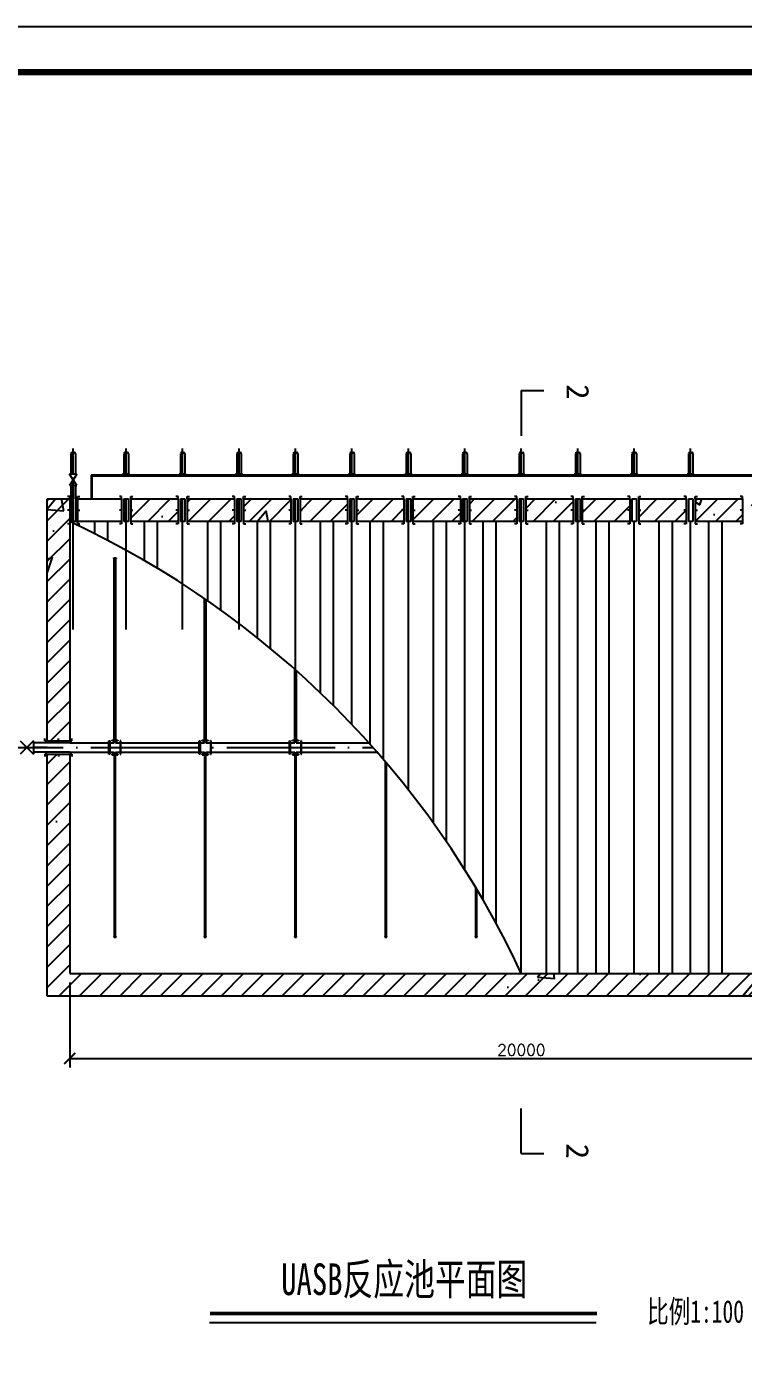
# Model space of a CAD drawing. Header units: millimetres. Extents: x 1414 to 3190, y 159 to 1050.
# Drawn here: x 1569.3 to 1727.9, y 753 to 1050 of the extents above; entities that cross this region are included whole.
import ezdxf

# ---------------------------------------------------------------- set-up
doc = ezdxf.new("R2010")
doc.units = ezdxf.units.MM
doc.linetypes.add('ACAD_ISO04W100', pattern=[30, 24, -3, 0, -3])
for name, color, linetype in [('图层1', 1, 'Continuous'), ('图层3', 3, 'Continuous'), ('图层4', 4, 'Continuous')]:
    doc.layers.add(name, color=color, linetype=linetype)
doc.layers.add('图层2', color=5, linetype='Continuous', lineweight=25)
doc.styles.get("Standard").update_dxf_attribs({"font": 'txt', "bigfont": 'gbcbig.shx'})
doc.dimstyles.new('副本 ISO-25', dxfattribs={"dimtxt": 2.5, "dimasz": 2.5, "dimexe": 2, "dimexo": 2, "dimtad": 1, "dimlfac": 100, "dimtxsty": 'Standard', "dimblk": 'ARCHTICK', "dimcen": 2.5, "dimadec": 0, "dimazin": 0, "dimtfac": 1, "dimtmove": 0, "dimatfit": 3, "dimfxl": 1, "dimarcsym": 0})

# ---------------------------------------------------------------- blocks, each defined once
blk = doc.blocks.new('_ArchTick')
at = {"color": 0, "linetype": 'ByBlock', "const_width": 0.15}
blk.add_lwpolyline([(-0.5, -0.5), (0.5, 0.5)], dxfattribs=at)
blk = doc.blocks.new('*D15')
at = {"layer": '图层4', "color": 0, "lineweight": -2, "transparency": 16777216}
for p, q in [((1578.81, 838.52), (1578.81, 819.72)), ((1778.81, 838.52), (1778.81, 819.72)), ((1578.81, 821.72), (1778.81, 821.72))]:
    blk.add_line(p, q, dxfattribs=at)
at = {"layer": '图层4', "color": 0, "lineweight": -2, "transparency": 16777216, "xscale": 2.5, "yscale": 2.5, "zscale": 2.5, "rotation": 180}
blk.add_blockref('_ArchTick', (1578.81, 821.72), dxfattribs=at)
at = {"layer": '图层4', "color": 0, "lineweight": -2, "transparency": 16777216, "xscale": 2.5, "yscale": 2.5, "zscale": 2.5}
blk.add_blockref('_ArchTick', (1778.81, 821.72), dxfattribs=at)
at = {"layer": '图层4', "color": 0, "lineweight": 25, "transparency": 16777216, "insert": (1678.81, 823.6), "char_height": 2.5, "attachment_point": 5}
blk.add_mtext('20000', dxfattribs=at)

msp = doc.modelspace()

# ---------------------------------------------------------------- hatches: boundary and pattern name
at = {"layer": '图层4'}
h = msp.add_hatch(dxfattribs=at)
h.set_pattern_fill('AR-CONC', color=256, scale=0.25, style=0)
h.paths.add_polyline_path([(1578.80529, 940.5236), (1578.80529, 945.5236), (1573.80529, 945.5236), (1573.80529, 892.0236), (1578.80529, 892.0236)])
h.paths.add_polyline_path([(1578.80529, 889.0236), (1573.80529, 889.0236), (1573.80529, 835.5236), (1578.80529, 835.5236), (1783.80529, 835.5236), (1783.80529, 840.5236), (1783.80529, 889.0236), (1778.80529, 889.0236), (1778.80529, 840.5236), (1578.80529, 840.5236)])
h.paths.add_polyline_path([(1590.30529, 945.5236), (1580.55529, 945.5236), (1580.55529, 940.5236), (1590.30529, 940.5236)])
h.paths.add_polyline_path([(1602.80529, 945.5236), (1592.30529, 945.5236), (1592.30529, 940.5236), (1602.80529, 940.5236)])
h.paths.add_polyline_path([(1615.30529, 945.5236), (1604.80529, 945.5236), (1604.80529, 940.5236), (1615.30529, 940.5236)])
h.paths.add_polyline_path([(1627.80529, 945.5236), (1617.30529, 945.5236), (1617.30529, 940.5236), (1627.80529, 940.5236)])
h.paths.add_polyline_path([(1640.30529, 945.5236), (1629.80529, 945.5236), (1629.80529, 940.5236), (1640.30529, 940.5236)])
h.paths.add_polyline_path([(1652.80529, 945.5236), (1642.30529, 945.5236), (1642.30529, 940.5236), (1652.80529, 940.5236)])
h.paths.add_polyline_path([(1665.30529, 945.5236), (1654.80529, 945.5236), (1654.80529, 940.5236), (1665.30529, 940.5236)])
h.paths.add_polyline_path([(1677.80529, 945.5236), (1667.30529, 945.5236), (1667.30529, 940.5236), (1677.80529, 940.5236)])
h.paths.add_polyline_path([(1690.30529, 945.5236), (1679.80529, 945.5236), (1679.80529, 940.5236), (1690.30529, 940.5236)])
h.paths.add_polyline_path([(1702.80529, 945.5236), (1692.30529, 945.5236), (1692.30529, 940.5236), (1702.80529, 940.5236)])
h.paths.add_polyline_path([(1715.30529, 945.5236), (1704.80529, 945.5236), (1704.80529, 940.5236), (1715.30529, 940.5236)])
h.paths.add_polyline_path([(1727.80529, 945.5236), (1717.30529, 945.5236), (1717.30529, 940.5236), (1727.80529, 940.5236)])
h.paths.add_polyline_path([(1740.30529, 945.5236), (1729.80529, 945.5236), (1729.80529, 940.5236), (1740.30529, 940.5236)])
h.paths.add_polyline_path([(1752.80529, 945.5236), (1742.30529, 945.5236), (1742.30529, 940.5236), (1752.80529, 940.5236)])
h.paths.add_polyline_path([(1765.30529, 945.5236), (1754.80529, 945.5236), (1754.80529, 940.5236), (1765.30529, 940.5236)])
h.paths.add_polyline_path([(1777.05529, 945.5236), (1767.30529, 945.5236), (1767.30529, 940.5236), (1777.05529, 940.5236)])
h.paths.add_polyline_path([(1783.80529, 945.5236), (1778.80529, 945.5236), (1778.80529, 940.5236), (1778.80529, 940.0236), (1778.80529, 892.0236), (1783.80529, 892.0236)])
h.paths.add_polyline_path([(1578.80529, 699.71833), (1573.80529, 699.71833), (1573.80529, 652.81833), (1573.80529, 649.81833), (1573.80529, 621.21833), (1578.80529, 621.21833), (1578.80529, 649.81833), (1578.80529, 652.81833), (1578.80529, 661.31833)])
h.paths.add_polyline_path([(1783.80529, 604.71833), (1778.80529, 604.71833), (1578.80529, 604.71833), (1578.80529, 618.21833), (1573.80529, 618.21833), (1573.80529, 599.71833), (1578.80529, 599.71833), (1778.80529, 599.71833), (1783.80529, 599.71833)])
h.paths.add_polyline_path([(1783.80529, 649.81833), (1778.80529, 649.81833), (1778.80529, 619.71833), (1783.80529, 619.71833)])
h.paths.add_polyline_path([(1783.80529, 661.31833), (1778.80529, 661.31833), (1778.80529, 652.81833), (1783.80529, 652.81833)])
h.paths.add_polyline_path([(1783.80529, 669.71833), (1778.80529, 669.71833), (1778.80529, 661.31833), (1783.80529, 661.31833)])
h.paths.add_polyline_path([(1783.80529, 673.31833), (1778.80529, 673.31833), (1778.80529, 669.71833), (1783.80529, 669.71833)])
h.paths.add_polyline_path([(1783.80529, 679.71833), (1778.80529, 679.71833), (1778.80529, 673.31833), (1783.80529, 673.31833)])
h.paths.add_polyline_path([(1783.80529, 690.46833), (1778.80529, 690.46833), (1778.80529, 679.71833), (1783.80529, 679.71833)])
h.paths.add_polyline_path([(1783.80529, 699.71833), (1778.80529, 699.71833), (1778.80529, 694.71833), (1783.80529, 694.71833)])
h.paths.add_polyline_path([(1783.80529, 694.71833), (1778.80529, 694.71833), (1778.80529, 693.46833), (1783.80529, 693.46833)])
h.paths.add_polyline_path([(2045.90511, 931.45583), (2040.90511, 931.45583), (2040.90511, 843.20583), (1940.90511, 843.20583), (1940.90511, 908.30583), (1935.90511, 908.30583), (1935.90511, 838.20583), (2045.90511, 838.20583)])
h.paths.add_polyline_path([(1940.90511, 938.20583), (1935.90511, 938.20583), (1935.90511, 916.70583), (1940.90511, 916.70583)])
h.paths.add_polyline_path([(1940.90511, 914.70583), (1935.90511, 914.70583), (1935.90511, 910.30583), (1940.90511, 910.30583)])
h.paths.add_polyline_path([(1938.40511, 927.21239), (1945.48845, 927.21239), (1945.48845, 923.46239), (1938.40511, 923.46239)], flags=24)
h = msp.add_hatch(dxfattribs=at)
h.set_pattern_fill('ANSI31', color=256, style=0)
h.paths.add_polyline_path([(1578.80529, 940.5236), (1578.80529, 945.5236), (1573.80529, 945.5236), (1573.80529, 892.0236), (1578.80529, 892.0236)])
h.paths.add_polyline_path([(1578.80529, 889.0236), (1573.80529, 889.0236), (1573.80529, 835.5236), (1578.80529, 835.5236), (1783.80529, 835.5236), (1783.80529, 840.5236), (1783.80529, 889.0236), (1778.80529, 889.0236), (1778.80529, 840.5236), (1578.80529, 840.5236)])
h.paths.add_polyline_path([(1783.80529, 945.5236), (1778.80529, 945.5236), (1778.80529, 940.5236), (1778.80529, 940.0236), (1778.80529, 892.0236), (1783.80529, 892.0236)])
h.paths.add_polyline_path([(1777.05529, 945.5236), (1767.30529, 945.5236), (1767.30529, 940.5236), (1777.05529, 940.5236)])
h.paths.add_polyline_path([(1765.30529, 945.5236), (1754.80529, 945.5236), (1754.80529, 940.5236), (1765.30529, 940.5236)])
h.paths.add_polyline_path([(1752.80529, 945.5236), (1742.30529, 945.5236), (1742.30529, 940.5236), (1752.80529, 940.5236)])
h.paths.add_polyline_path([(1740.30529, 945.5236), (1729.80529, 945.5236), (1729.80529, 940.5236), (1740.30529, 940.5236)])
h.paths.add_polyline_path([(1727.80529, 945.5236), (1717.30529, 945.5236), (1717.30529, 940.5236), (1727.80529, 940.5236)])
h.paths.add_polyline_path([(1715.30529, 945.5236), (1704.80529, 945.5236), (1704.80529, 940.5236), (1715.30529, 940.5236)])
h.paths.add_polyline_path([(1702.80529, 945.5236), (1692.30529, 945.5236), (1692.30529, 940.5236), (1702.80529, 940.5236)])
h.paths.add_polyline_path([(1690.30529, 945.5236), (1679.80529, 945.5236), (1679.80529, 940.5236), (1690.30529, 940.5236)])
h.paths.add_polyline_path([(1677.80529, 945.5236), (1667.30529, 945.5236), (1667.30529, 940.5236), (1677.80529, 940.5236)])
h.paths.add_polyline_path([(1665.30529, 945.5236), (1654.80529, 945.5236), (1654.80529, 940.5236), (1665.30529, 940.5236)])
h.paths.add_polyline_path([(1652.80529, 945.5236), (1642.30529, 945.5236), (1642.30529, 940.5236), (1652.80529, 940.5236)])
h.paths.add_polyline_path([(1640.30529, 945.5236), (1629.80529, 945.5236), (1629.80529, 940.5236), (1640.30529, 940.5236)])
h.paths.add_polyline_path([(1627.80529, 945.5236), (1617.30529, 945.5236), (1617.30529, 940.5236), (1627.80529, 940.5236)])
h.paths.add_polyline_path([(1615.30529, 945.5236), (1604.80529, 945.5236), (1604.80529, 940.5236), (1615.30529, 940.5236)])
h.paths.add_polyline_path([(1602.80529, 945.5236), (1592.30529, 945.5236), (1592.30529, 940.5236), (1602.80529, 940.5236)])
h.paths.add_polyline_path([(1578.80529, 649.81833), (1578.80529, 652.81833), (1578.80529, 661.31833), (1578.80529, 699.71833), (1573.80529, 699.71833), (1573.80529, 652.81833), (1573.80529, 649.81833), (1573.80529, 621.21833), (1578.80529, 621.21833)])
h.paths.add_polyline_path([(1783.80529, 604.71833), (1778.80529, 604.71833), (1578.80529, 604.71833), (1578.80529, 618.21833), (1573.80529, 618.21833), (1573.80529, 599.71833), (1578.80529, 599.71833), (1778.80529, 599.71833), (1783.80529, 599.71833)])
h.paths.add_polyline_path([(1783.80529, 690.46833), (1778.80529, 690.46833), (1778.80529, 679.71833), (1783.80529, 679.71833)])
h.paths.add_polyline_path([(1783.80529, 699.71833), (1778.80529, 699.71833), (1778.80529, 694.71833), (1783.80529, 694.71833)])
h.paths.add_polyline_path([(1783.80529, 679.71833), (1778.80529, 679.71833), (1778.80529, 673.31833), (1783.80529, 673.31833)])
h.paths.add_polyline_path([(1783.80529, 673.31833), (1778.80529, 673.31833), (1778.80529, 669.71833), (1783.80529, 669.71833)])
h.paths.add_polyline_path([(1783.80529, 669.71833), (1778.80529, 669.71833), (1778.80529, 661.31833), (1783.80529, 661.31833)])
h.paths.add_polyline_path([(1783.80529, 661.31833), (1778.80529, 661.31833), (1778.80529, 652.81833), (1783.80529, 652.81833)])
h.paths.add_polyline_path([(1783.80529, 649.81833), (1778.80529, 649.81833), (1778.80529, 619.71833), (1783.80529, 619.71833)])
h.paths.add_polyline_path([(1783.80529, 619.71833), (1778.80529, 619.71833), (1778.80529, 616.21833), (1783.80529, 616.21833)])
h.paths.add_polyline_path([(2045.90511, 931.45583), (2040.90511, 931.45583), (2040.90511, 843.20583), (1940.90511, 843.20583), (1940.90511, 908.30583), (1935.90511, 908.30583), (1935.90511, 838.20583), (2045.90511, 838.20583)])
h.paths.add_polyline_path([(2045.90511, 938.20583), (2040.90511, 938.20583), (2040.90511, 931.45583), (2045.90511, 931.45583)])
h.paths.add_polyline_path([(1940.90511, 938.20583), (1935.90511, 938.20583), (1935.90511, 916.70583), (1940.90511, 916.70583)])
h.paths.add_polyline_path([(1940.90511, 914.70583), (1935.90511, 914.70583), (1935.90511, 910.30583), (1940.90511, 910.30583)])
h.paths.add_polyline_path([(1938.40511, 927.21239), (1945.48845, 927.21239), (1945.48845, 923.46239), (1938.40511, 923.46239)], flags=24)

# ---------------------------------------------------------------- linework, layer by layer
at = {"lineweight": 25}
for p, q in [((2255.10282, 1049.9729), (1414.10282, 1049.9729)), ((1678.80529, 969.47975), (1683.80529, 969.47975)), ((1678.80529, 969.47975), (1678.80529, 959.47975)), ((1583.80529, 950.7736), (1583.55529, 950.7736)), ((1583.55529, 950.7736), (1583.55529, 945.5236)), ((1774.55529, 950.7736), (1583.80529, 950.7736)), ((1774.80529, 950.5236), (1583.80529, 950.5236)), ((1583.80529, 945.5236), (1583.80529, 950.5236)), ((1573.80529, 892.0236), (1573.80529, 945.5236)), ((1573.80529, 945.5236), (1578.80529, 945.5236)), ((1578.80529, 945.5236), (1579.05529, 945.5236)), ((1580.05529, 945.5236), (1590.30529, 945.5236)), ((1590.80529, 945.5236), (1591.80529, 945.5236)), ((1592.30529, 945.5236), (1602.80529, 945.5236)), ((1603.30529, 945.5236), (1604.30529, 945.5236)), ((1604.80529, 945.5236), (1615.30529, 945.5236)), ((1615.80529, 945.5236), (1616.80529, 945.5236)), ((1617.30529, 945.5236), (1627.80529, 945.5236)), ((1628.30529, 945.5236), (1629.30529, 945.5236)), ((1629.80529, 945.5236), (1640.30529, 945.5236)), ((1640.80529, 945.5236), (1641.80529, 945.5236)), ((1642.30529, 945.5236), (1652.80529, 945.5236)), ((1653.30529, 945.5236), (1654.30529, 945.5236)), ((1654.80529, 945.5236), (1665.30529, 945.5236)), ((1665.80529, 945.5236), (1666.80529, 945.5236)), ((1667.30529, 945.5236), (1677.80529, 945.5236)), ((1678.30529, 945.5236), (1679.30529, 945.5236)), ((1679.80529, 945.5236), (1690.30529, 945.5236)), ((1690.80529, 945.5236), (1691.80529, 945.5236)), ((1692.30529, 945.5236), (1702.80529, 945.5236)), ((1703.30529, 945.5236), (1704.30529, 945.5236)), ((1704.80529, 945.5236), (1715.30529, 945.5236)), ((1715.80529, 945.5236), (1716.80529, 945.5236)), ((1717.30529, 945.5236), (1727.80529, 945.5236)), ((1578.80529, 940.5236), (1578.80529, 892.0236)), ((1590.30529, 940.5236), (1578.80529, 940.5236)), ((1584.35308, 937.83999), (1584.35308, 940.5236)), ((1591.80529, 940.5236), (1590.80529, 940.5236)), ((1591.30529, 934.18057), (1591.30529, 940.5236)), ((1602.80529, 940.5236), (1592.30529, 940.5236)), ((1598.2575, 930.1722), (1598.2575, 940.5236)), ((1604.30529, 940.5236), (1603.30529, 940.5236)), ((1615.30529, 940.5236), (1604.80529, 940.5236)), ((1609.35308, 922.98983), (1609.35308, 940.5236)), ((1616.80529, 940.5236), (1615.80529, 940.5236)), ((1616.30529, 917.94922), (1616.30529, 940.5236)), ((1627.80529, 940.5236), (1617.30529, 940.5236)), ((1623.2575, 912.44547), (1623.2575, 940.5236)), ((1629.30529, 940.5236), (1628.30529, 940.5236)), ((1640.30529, 940.5236), (1629.80529, 940.5236)), ((1634.35308, 902.57329), (1634.35308, 940.5236)), ((1641.80529, 940.5236), (1640.80529, 940.5236)), ((1641.30529, 895.59906), (1641.30529, 940.5236)), ((1652.80529, 940.5236), (1642.30529, 940.5236)), ((1648.2575, 887.90547), (1648.2575, 940.5236)), ((1654.30529, 940.5236), (1653.30529, 940.5236)), ((1665.30529, 940.5236), (1654.80529, 940.5236)), ((1659.35308, 873.78964), (1659.35308, 940.5236)), ((1666.80529, 940.5236), (1665.80529, 940.5236)), ((1666.30529, 863.46165), (1666.30529, 940.5236)), ((1677.80529, 940.5236), (1667.30529, 940.5236)), ((1673.2575, 851.5663), (1673.2575, 940.5236)), ((1679.30529, 940.5236), (1678.30529, 940.5236)), ((1690.30529, 940.5236), (1679.80529, 940.5236)), ((1684.35308, 840.5236), (1684.35308, 940.5236)), ((1691.80529, 940.5236), (1690.80529, 940.5236)), ((1691.30529, 840.5236), (1691.30529, 940.5236)), ((1702.80529, 940.5236), (1692.30529, 940.5236)), ((1698.2575, 840.5236), (1698.2575, 940.5236)), ((1704.30529, 940.5236), (1703.30529, 940.5236)), ((1715.30529, 940.5236), (1704.80529, 940.5236)), ((1709.35308, 840.5236), (1709.35308, 940.5236)), ((1716.80529, 940.5236), (1715.80529, 940.5236)), ((1716.30529, 840.5236), (1716.30529, 940.5236)), ((1727.80529, 940.5236), (1717.30529, 940.5236)), ((1723.2575, 840.5236), (1723.2575, 940.5236)), ((1576.30529, 892.0236), (1576.30529, 892.5236)), ((1573.80529, 835.5236), (1573.80529, 889.0236)), ((1576.30529, 889.0236), (1576.30529, 888.5236)), ((1578.80529, 889.0236), (1578.80529, 840.5236)), ((1578.80529, 840.5236), (1778.80529, 840.5236)), ((1578.80529, 835.5236), (1573.80529, 835.5236)), ((1783.80529, 835.5236), (1578.80529, 835.5236)), ((1678.80529, 800.66102), (1678.80529, 810.66102)), ((1678.80529, 800.66102), (1678.80529, 810.66102)), ((1678.80529, 800.66102), (1683.80529, 800.66102)), ((1678.80529, 800.66102), (1683.80529, 800.66102)), ((1609.77964, 763.26671), (1695.39497, 763.26671))]:
    msp.add_line(p, q, dxfattribs=at)
at = {"lineweight": 100}
msp.add_line((1439.10282, 1039.9729), (2245.10282, 1039.9729), dxfattribs=at)
at = {"color": 1, "lineweight": 25}
for p, q in [((1570.80529, 892.0236), (1567.80529, 889.0236)), ((1567.80529, 892.0236), (1570.80529, 889.0236)), ((1570.80529, 891.5236), (1570.80529, 892.0236)), ((1570.80529, 891.5236), (1570.80529, 889.0236))]:
    msp.add_line(p, q, dxfattribs=at)
at = {"linetype": 'ACAD_ISO04W100', "lineweight": 25}
msp.add_line((1553.36452, 890.5236), (1645.96994, 890.5236), dxfattribs=at)
at = {"lineweight": 50}
msp.add_line((1609.88658, 765.26671), (1695.50287, 765.26671), dxfattribs=at)
at = {"color": 3, "lineweight": 25}
for centre, radius, start, end in [((1579.35649, 955.35286), 0.41087, 47.6134, 137.1446295), ((1579.3379, 955.6961), 0.28972, 192.7190179, 339.4858199), ((1579.82982, 955.54369), 0.22636, 354.9089109, 167.009705), ((1591.10649, 955.35286), 0.41087, 47.6134, 137.1446295), ((1591.0879, 955.6961), 0.28972, 192.7190179, 339.4858199), ((1591.57982, 955.54369), 0.22636, 354.9089109, 167.009705), ((1603.60649, 955.35286), 0.41087, 47.6134, 137.1446295), ((1603.5879, 955.6961), 0.28972, 192.7190179, 339.4858199), ((1604.07982, 955.54369), 0.22636, 354.9089109, 167.009705), ((1616.10649, 955.35286), 0.41087, 47.6134, 137.1446295), ((1616.0879, 955.6961), 0.28972, 192.7190179, 339.4858199), ((1616.57982, 955.54369), 0.22636, 354.9089109, 167.009705), ((1628.60649, 955.35286), 0.41087, 47.6134, 137.1446295), ((1628.5879, 955.6961), 0.28972, 192.7190179, 339.4858199), ((1629.07982, 955.54369), 0.22636, 354.9089109, 167.009705), ((1641.10649, 955.35286), 0.41087, 47.6134, 137.1446295), ((1641.0879, 955.6961), 0.28972, 192.7190179, 339.4858199), ((1641.57982, 955.54369), 0.22636, 354.9089109, 167.009705), ((1653.60649, 955.35286), 0.41087, 47.6134, 137.1446295), ((1653.5879, 955.6961), 0.28972, 192.7190179, 339.4858199), ((1654.07982, 955.54369), 0.22636, 354.9089109, 167.009705), ((1666.10649, 955.35286), 0.41087, 47.6134, 137.1446295), ((1666.0879, 955.6961), 0.28972, 192.7190179, 339.4858199), ((1666.57982, 955.54369), 0.22636, 354.9089109, 167.009705), ((1678.60649, 955.35286), 0.41087, 47.6134, 137.1446295), ((1678.5879, 955.6961), 0.28972, 192.7190179, 339.4858199), ((1679.07982, 955.54369), 0.22636, 354.9089109, 167.009705), ((1691.10649, 955.35286), 0.41087, 47.6134, 137.1446295), ((1691.0879, 955.6961), 0.28972, 192.7190179, 339.4858199), ((1691.57982, 955.54369), 0.22636, 354.9089109, 167.009705), ((1703.60649, 955.35286), 0.41087, 47.6134, 137.1446295), ((1703.5879, 955.6961), 0.28972, 192.7190179, 339.4858199), ((1704.07982, 955.54369), 0.22636, 354.9089109, 167.009705), ((1716.10649, 955.35286), 0.41087, 47.6134, 137.1446295), ((1716.0879, 955.6961), 0.28972, 192.7190179, 339.4858199), ((1716.57982, 955.54369), 0.22636, 354.9089109, 167.009705)]:
    msp.add_arc(centre, radius, start, end, dxfattribs=at)
at = {"lineweight": 25}
msp.add_arc((1491.73943, 753.45774), 206.33493, 24.9586306, 65.0413694, dxfattribs=at)
at = {"layer": '图层1', "lineweight": 25}
for p, q in [((1588.55529, 932.3736), (1588.55529, 932.4736)), ((1588.55529, 932.4736), (1588.95529, 932.4736)), ((1588.65529, 932.3736), (1588.55529, 932.3736)), ((1588.65529, 932.3736), (1588.95529, 932.3736)), ((1588.65529, 892.1236), (1588.65529, 932.3736)), ((1588.95529, 932.4736), (1589.05529, 932.4736)), ((1588.95529, 932.3736), (1588.95529, 892.1236)), ((1589.05529, 932.3736), (1588.95529, 932.3736)), ((1589.05529, 932.4736), (1589.05529, 932.3736)), ((1608.65529, 892.1236), (1608.65529, 923.4718)), ((1608.95529, 923.26511), (1608.95529, 892.1236)), ((1628.65529, 892.1236), (1628.65529, 907.82143)), ((1628.95529, 907.55481), (1628.95529, 892.1236)), ((1578.80529, 891.5236), (1570.80529, 891.5236)), ((1578.80529, 891.5236), (1587.45529, 891.5236)), ((1587.65529, 891.5236), (1588.65529, 891.5236)), ((1588.65529, 891.5236), (1588.65529, 892.0236)), ((1588.95529, 892.0236), (1588.95529, 891.5236)), ((1588.95529, 891.5236), (1589.95529, 891.5236)), ((1590.15529, 891.5236), (1607.45529, 891.5236)), ((1607.65529, 891.5236), (1608.65529, 891.5236)), ((1608.65529, 891.5236), (1608.65529, 892.0236)), ((1608.95529, 892.0236), (1608.95529, 891.5236)), ((1608.95529, 892.0236), (1608.95529, 891.5236)), ((1608.95529, 891.5236), (1609.95529, 891.5236)), ((1610.15529, 891.5236), (1627.45529, 891.5236)), ((1627.65529, 891.5236), (1628.65529, 891.5236)), ((1628.65529, 891.5236), (1628.65529, 892.0236)), ((1628.95529, 892.0236), (1628.95529, 891.5236)), ((1628.95529, 892.0236), (1628.95529, 891.5236)), ((1628.95529, 891.5236), (1629.95529, 891.5236)), ((1630.15529, 891.5236), (1645.07539, 891.5236)), ((1573.80529, 890.5236), (1570.80529, 890.5236)), ((1578.80529, 889.5236), (1570.80529, 889.5236)), ((1578.80529, 889.5236), (1587.45529, 889.5236)), ((1587.65529, 889.5236), (1588.65529, 889.5236)), ((1588.65529, 889.5236), (1588.65529, 889.0236)), ((1588.65529, 888.9236), (1588.65529, 848.6736)), ((1588.95529, 889.5236), (1589.95529, 889.5236)), ((1588.95529, 889.0236), (1588.95529, 889.5236)), ((1588.95529, 848.6736), (1588.95529, 888.9236)), ((1590.15529, 889.5236), (1607.45529, 889.5236)), ((1607.65529, 889.5236), (1608.65529, 889.5236)), ((1608.65529, 889.5236), (1608.65529, 889.0236)), ((1608.65529, 888.9236), (1608.65529, 848.6736)), ((1608.95529, 889.0236), (1608.95529, 889.5236)), ((1608.95529, 889.5236), (1609.95529, 889.5236)), ((1608.95529, 848.6736), (1608.95529, 888.9236)), ((1610.15529, 889.5236), (1627.45529, 889.5236)), ((1627.65529, 889.5236), (1628.65529, 889.5236)), ((1628.65529, 889.5236), (1628.65529, 889.0236)), ((1628.65529, 888.9236), (1628.65529, 848.6736)), ((1628.95529, 889.5236), (1629.95529, 889.5236)), ((1628.95529, 889.0236), (1628.95529, 889.5236)), ((1628.95529, 848.6736), (1628.95529, 888.9236)), ((1630.15529, 889.5236), (1646.85288, 889.5236)), ((1648.65529, 887.441), (1648.65529, 848.6736)), ((1648.95529, 848.6736), (1648.95529, 887.08885)), ((1668.65529, 859.64097), (1668.65529, 848.6736)), ((1668.95529, 848.6736), (1668.95529, 859.13952)), ((1588.65529, 848.6736), (1588.55529, 848.6736)), ((1588.55529, 848.6736), (1588.55529, 848.5736)), ((1588.55529, 848.5736), (1588.95529, 848.5736)), ((1588.65529, 848.6736), (1588.95529, 848.6736)), ((1589.05529, 848.6736), (1588.95529, 848.6736)), ((1588.95529, 848.5736), (1589.05529, 848.5736)), ((1589.05529, 848.5736), (1589.05529, 848.6736)), ((1608.65529, 848.6736), (1608.55529, 848.6736)), ((1608.55529, 848.6736), (1608.55529, 848.5736)), ((1608.55529, 848.5736), (1608.95529, 848.5736)), ((1608.65529, 848.6736), (1608.95529, 848.6736)), ((1609.05529, 848.6736), (1608.95529, 848.6736)), ((1608.95529, 848.5736), (1609.05529, 848.5736)), ((1609.05529, 848.5736), (1609.05529, 848.6736)), ((1628.65529, 848.6736), (1628.55529, 848.6736)), ((1628.55529, 848.6736), (1628.55529, 848.5736)), ((1628.55529, 848.5736), (1628.95529, 848.5736)), ((1628.65529, 848.6736), (1628.95529, 848.6736)), ((1629.05529, 848.6736), (1628.95529, 848.6736)), ((1628.95529, 848.5736), (1629.05529, 848.5736)), ((1629.05529, 848.5736), (1629.05529, 848.6736)), ((1648.65529, 848.6736), (1648.55529, 848.6736)), ((1648.55529, 848.6736), (1648.55529, 848.5736)), ((1648.55529, 848.5736), (1648.95529, 848.5736)), ((1648.65529, 848.6736), (1648.95529, 848.6736)), ((1649.05529, 848.6736), (1648.95529, 848.6736)), ((1648.95529, 848.5736), (1649.05529, 848.5736)), ((1649.05529, 848.5736), (1649.05529, 848.6736)), ((1668.65529, 848.6736), (1668.55529, 848.6736)), ((1668.55529, 848.6736), (1668.55529, 848.5736)), ((1668.55529, 848.5736), (1668.95529, 848.5736)), ((1668.65529, 848.6736), (1668.95529, 848.6736)), ((1669.05529, 848.6736), (1668.95529, 848.6736)), ((1668.95529, 848.5736), (1669.05529, 848.5736)), ((1669.05529, 848.5736), (1669.05529, 848.6736))]:
    msp.add_line(p, q, dxfattribs=at)
at = {"layer": '图层2', "lineweight": 25}
for p, q in [((1691.30529, 950.7736), (1691.30529, 955.56921)), ((1703.80529, 950.7736), (1703.80529, 953.22705)), ((1716.30529, 950.7736), (1716.30529, 951.23389)), ((1579.55529, 916.6236), (1579.55529, 950.22272)), ((1578.80529, 946.0236), (1578.30529, 946.0236)), ((1578.80529, 945.5236), (1578.80529, 946.0236)), ((1578.80529, 945.5236), (1578.80529, 940.5236)), ((1580.55529, 945.5236), (1580.55529, 946.0236)), ((1580.55529, 946.0236), (1581.05529, 946.0236)), ((1580.55529, 945.5236), (1580.55529, 940.5236)), ((1590.30529, 946.0236), (1589.80529, 946.0236)), ((1590.30529, 945.5236), (1590.30529, 946.0236)), ((1590.30529, 945.5236), (1590.30529, 940.5236)), ((1591.30529, 923.0236), (1591.30529, 945.5236)), ((1591.30529, 916.6236), (1591.30529, 945.5236)), ((1592.30529, 945.5236), (1592.30529, 946.0236)), ((1592.30529, 946.0236), (1592.80529, 946.0236)), ((1592.30529, 945.5236), (1592.30529, 940.5236)), ((1602.80529, 946.0236), (1602.30529, 946.0236)), ((1602.80529, 945.5236), (1602.80529, 946.0236)), ((1602.80529, 945.5236), (1602.80529, 940.5236)), ((1603.80529, 916.6236), (1603.80529, 945.5236)), ((1603.80529, 916.6236), (1603.80529, 945.5236)), ((1604.80529, 945.5236), (1604.80529, 946.0236)), ((1604.80529, 946.0236), (1605.30529, 946.0236)), ((1604.80529, 945.5236), (1604.80529, 940.5236)), ((1615.30529, 946.0236), (1614.80529, 946.0236)), ((1615.30529, 945.5236), (1615.30529, 946.0236)), ((1615.30529, 945.5236), (1615.30529, 940.5236)), ((1616.30529, 916.6236), (1616.30529, 945.5236)), ((1617.30529, 945.5236), (1617.30529, 946.0236)), ((1617.30529, 946.0236), (1617.80529, 946.0236)), ((1617.30529, 945.5236), (1617.30529, 940.5236)), ((1627.80529, 946.0236), (1627.30529, 946.0236)), ((1627.80529, 945.5236), (1627.80529, 946.0236)), ((1627.80529, 945.5236), (1627.80529, 940.5236)), ((1628.80529, 916.6236), (1628.80529, 945.5236)), ((1628.80529, 916.6236), (1628.80529, 945.5236)), ((1629.80529, 945.5236), (1629.80529, 946.0236)), ((1629.80529, 946.0236), (1630.30529, 946.0236)), ((1629.80529, 945.5236), (1629.80529, 940.5236)), ((1640.30529, 946.0236), (1639.80529, 946.0236)), ((1640.30529, 945.5236), (1640.30529, 946.0236)), ((1640.30529, 945.5236), (1640.30529, 940.5236)), ((1641.30529, 923.0236), (1641.30529, 945.5236)), ((1641.30529, 916.6236), (1641.30529, 945.5236)), ((1642.30529, 945.5236), (1642.30529, 946.0236)), ((1642.30529, 946.0236), (1642.80529, 946.0236)), ((1642.30529, 945.5236), (1642.30529, 940.5236)), ((1652.80529, 946.0236), (1652.30529, 946.0236)), ((1652.80529, 945.5236), (1652.80529, 946.0236)), ((1652.80529, 945.5236), (1652.80529, 940.5236)), ((1653.80529, 916.6236), (1653.80529, 945.5236)), ((1653.80529, 916.6236), (1653.80529, 945.5236)), ((1654.80529, 945.5236), (1654.80529, 946.0236)), ((1654.80529, 946.0236), (1655.30529, 946.0236)), ((1654.80529, 945.5236), (1654.80529, 940.5236)), ((1665.30529, 946.0236), (1664.80529, 946.0236)), ((1665.30529, 945.5236), (1665.30529, 946.0236)), ((1665.30529, 945.5236), (1665.30529, 940.5236)), ((1666.30529, 923.0236), (1666.30529, 945.5236)), ((1666.30529, 916.6236), (1666.30529, 945.5236)), ((1667.30529, 945.5236), (1667.30529, 946.0236)), ((1667.30529, 946.0236), (1667.80529, 946.0236)), ((1667.30529, 945.5236), (1667.30529, 940.5236)), ((1677.80529, 946.0236), (1677.30529, 946.0236)), ((1677.80529, 945.5236), (1677.80529, 946.0236)), ((1677.80529, 945.5236), (1677.80529, 940.5236)), ((1678.80529, 916.6236), (1678.80529, 945.5236)), ((1678.80529, 916.6236), (1678.80529, 945.5236)), ((1679.80529, 945.5236), (1679.80529, 946.0236)), ((1679.80529, 946.0236), (1680.30529, 946.0236)), ((1679.80529, 945.5236), (1679.80529, 940.5236)), ((1690.30529, 946.0236), (1689.80529, 946.0236)), ((1690.30529, 945.5236), (1690.30529, 946.0236)), ((1690.30529, 945.5236), (1690.30529, 940.5236)), ((1691.30529, 923.0236), (1691.30529, 945.5236)), ((1691.30529, 916.6236), (1691.30529, 945.5236)), ((1692.30529, 945.5236), (1692.30529, 946.0236)), ((1692.30529, 946.0236), (1692.80529, 946.0236)), ((1692.30529, 945.5236), (1692.30529, 940.5236)), ((1702.80529, 946.0236), (1702.30529, 946.0236)), ((1702.80529, 945.5236), (1702.80529, 946.0236)), ((1702.80529, 945.5236), (1702.80529, 940.5236)), ((1704.80529, 945.5236), (1704.80529, 946.0236)), ((1704.80529, 946.0236), (1705.30529, 946.0236)), ((1704.80529, 945.5236), (1704.80529, 940.5236)), ((1715.30529, 946.0236), (1714.80529, 946.0236)), ((1715.30529, 945.5236), (1715.30529, 946.0236)), ((1715.30529, 945.5236), (1715.30529, 940.5236)), ((1717.30529, 945.5236), (1717.30529, 946.0236)), ((1717.30529, 946.0236), (1717.80529, 946.0236)), ((1717.30529, 945.5236), (1717.30529, 940.5236)), ((1727.80529, 946.0236), (1727.30529, 946.0236)), ((1727.80529, 945.5236), (1727.80529, 946.0236)), ((1727.80529, 945.5236), (1727.80529, 940.5236)), ((1578.80529, 943.0236), (1578.30529, 943.0236)), ((1580.55529, 943.0236), (1581.05529, 943.0236)), ((1590.30529, 943.0236), (1589.80529, 943.0236)), ((1592.30529, 943.0236), (1592.80529, 943.0236)), ((1602.80529, 943.0236), (1602.30529, 943.0236)), ((1604.80529, 943.0236), (1605.30529, 943.0236)), ((1615.30529, 943.0236), (1614.80529, 943.0236)), ((1617.30529, 943.0236), (1617.80529, 943.0236)), ((1627.80529, 943.0236), (1627.30529, 943.0236)), ((1629.80529, 943.0236), (1630.30529, 943.0236)), ((1640.30529, 943.0236), (1639.80529, 943.0236)), ((1642.30529, 943.0236), (1642.80529, 943.0236)), ((1652.80529, 943.0236), (1652.30529, 943.0236)), ((1654.80529, 943.0236), (1655.30529, 943.0236)), ((1665.30529, 943.0236), (1664.80529, 943.0236)), ((1667.30529, 943.0236), (1667.80529, 943.0236)), ((1677.80529, 943.0236), (1677.30529, 943.0236)), ((1679.80529, 943.0236), (1680.30529, 943.0236)), ((1690.30529, 943.0236), (1689.80529, 943.0236)), ((1692.30529, 943.0236), (1692.80529, 943.0236)), ((1702.80529, 943.0236), (1702.30529, 943.0236)), ((1704.80529, 943.0236), (1705.30529, 943.0236)), ((1715.30529, 943.0236), (1714.80529, 943.0236)), ((1717.30529, 943.0236), (1717.80529, 943.0236)), ((1727.80529, 943.0236), (1727.30529, 943.0236)), ((1578.80529, 940.0236), (1578.30529, 940.0236)), ((1578.80529, 940.5236), (1578.80529, 940.0236)), ((1580.55529, 940.5236), (1580.55529, 940.0236)), ((1580.55529, 940.0236), (1581.05529, 940.0236)), ((1587.25148, 936.35539), (1587.25148, 940.5236)), ((1590.30529, 940.0236), (1589.80529, 940.0236)), ((1590.30529, 940.5236), (1590.30529, 940.0236)), ((1592.30529, 940.5236), (1592.30529, 940.0236)), ((1592.30529, 940.0236), (1592.80529, 940.0236)), ((1595.3591, 931.88718), (1595.3591, 940.5236)), ((1602.80529, 940.0236), (1602.30529, 940.0236)), ((1602.80529, 940.5236), (1602.80529, 940.0236)), ((1603.80529, 926.70711), (1603.80529, 940.5236)), ((1604.80529, 940.5236), (1604.80529, 940.0236)), ((1604.80529, 940.0236), (1605.30529, 940.0236)), ((1612.25148, 920.94191), (1612.25148, 940.5236)), ((1615.30529, 940.0236), (1614.80529, 940.0236)), ((1615.30529, 940.5236), (1615.30529, 940.0236)), ((1617.30529, 940.5236), (1617.30529, 940.0236)), ((1617.30529, 940.0236), (1617.80529, 940.0236)), ((1620.3591, 914.79924), (1620.3591, 940.5236)), ((1627.80529, 940.0236), (1627.30529, 940.0236)), ((1627.80529, 940.5236), (1627.80529, 940.0236)), ((1628.80529, 907.68825), (1628.80529, 940.5236)), ((1629.80529, 940.5236), (1629.80529, 940.0236)), ((1629.80529, 940.0236), (1630.30529, 940.0236)), ((1637.25148, 899.74631), (1637.25148, 940.5236)), ((1640.30529, 940.0236), (1639.80529, 940.0236)), ((1640.30529, 940.5236), (1640.30529, 940.0236)), ((1642.30529, 940.5236), (1642.30529, 940.0236)), ((1642.30529, 940.0236), (1642.80529, 940.0236)), ((1645.3591, 891.20786), (1645.3591, 940.5236)), ((1652.80529, 940.0236), (1652.30529, 940.0236)), ((1652.80529, 940.5236), (1652.80529, 940.0236)), ((1653.80529, 881.16348), (1653.80529, 940.5236)), ((1654.80529, 940.5236), (1654.80529, 940.0236)), ((1654.80529, 940.0236), (1655.30529, 940.0236)), ((1662.25148, 869.64613), (1662.25148, 940.5236)), ((1665.30529, 940.0236), (1664.80529, 940.0236)), ((1665.30529, 940.5236), (1665.30529, 940.0236)), ((1667.30529, 940.5236), (1667.30529, 940.0236)), ((1667.30529, 940.0236), (1667.80529, 940.0236)), ((1670.3591, 856.74913), (1670.3591, 940.5236)), ((1677.80529, 940.0236), (1677.30529, 940.0236)), ((1677.80529, 940.5236), (1677.80529, 940.0236)), ((1678.80529, 840.5236), (1678.80529, 940.5236)), ((1679.80529, 940.5236), (1679.80529, 940.0236)), ((1679.80529, 940.0236), (1680.30529, 940.0236)), ((1687.25148, 840.5236), (1687.25148, 940.5236)), ((1690.30529, 940.0236), (1689.80529, 940.0236)), ((1690.30529, 940.5236), (1690.30529, 940.0236)), ((1692.30529, 940.5236), (1692.30529, 940.0236)), ((1692.30529, 940.0236), (1692.80529, 940.0236)), ((1695.3591, 840.5236), (1695.3591, 940.5236)), ((1702.80529, 940.0236), (1702.30529, 940.0236)), ((1702.80529, 940.5236), (1702.80529, 940.0236)), ((1703.80529, 840.5236), (1703.80529, 940.5236)), ((1704.80529, 940.5236), (1704.80529, 940.0236)), ((1704.80529, 940.0236), (1705.30529, 940.0236)), ((1712.25148, 840.5236), (1712.25148, 940.5236)), ((1715.30529, 940.0236), (1714.80529, 940.0236)), ((1715.30529, 940.5236), (1715.30529, 940.0236)), ((1717.30529, 940.5236), (1717.30529, 940.0236)), ((1717.30529, 940.0236), (1717.80529, 940.0236)), ((1720.3591, 840.5236), (1720.3591, 940.5236)), ((1727.80529, 940.0236), (1727.30529, 940.0236)), ((1727.80529, 940.5236), (1727.80529, 940.0236)), ((1573.30529, 892.0236), (1573.30529, 892.5236)), ((1573.80529, 892.0236), (1573.30529, 892.0236)), ((1573.80529, 892.0236), (1578.80529, 892.0236)), ((1578.80529, 892.0236), (1579.30529, 892.0236)), ((1579.30529, 892.0236), (1579.30529, 892.5236)), ((1573.80529, 889.0236), (1573.30529, 889.0236)), ((1573.30529, 889.0236), (1573.30529, 888.5236)), ((1573.80529, 889.0236), (1578.80529, 889.0236)), ((1578.80529, 889.0236), (1579.30529, 889.0236)), ((1579.30529, 889.0236), (1579.30529, 888.5236))]:
    msp.add_line(p, q, dxfattribs=at)
at = {"layer": '图层3', "lineweight": 25}
for p, q in [((1579.55529, 951.0236), (1579.55529, 956.69425)), ((1591.30529, 951.0236), (1591.30529, 956.69425)), ((1603.80529, 951.0236), (1603.80529, 956.69425)), ((1616.30529, 951.0236), (1616.30529, 956.69425)), ((1628.80529, 951.0236), (1628.80529, 956.69425)), ((1641.30529, 951.0236), (1641.30529, 956.69425)), ((1653.80529, 951.0236), (1653.80529, 956.69425)), ((1666.30529, 951.0236), (1666.30529, 956.69425)), ((1678.80529, 951.0236), (1678.80529, 956.69425)), ((1691.30529, 951.0236), (1691.30529, 956.69425)), ((1703.80529, 951.0236), (1703.80529, 956.69425)), ((1716.30529, 951.0236), (1716.30529, 956.69425)), ((1579.05529, 955.5236), (1579.05529, 951.0236)), ((1580.05529, 955.5236), (1580.05529, 951.0236)), ((1590.80529, 955.5236), (1590.80529, 951.0236)), ((1591.80529, 955.5236), (1591.80529, 951.0236)), ((1603.30529, 955.5236), (1603.30529, 951.0236)), ((1604.30529, 955.5236), (1604.30529, 951.0236)), ((1615.80529, 955.5236), (1615.80529, 951.0236)), ((1616.80529, 955.5236), (1616.80529, 951.0236)), ((1628.30529, 955.5236), (1628.30529, 951.0236)), ((1629.30529, 955.5236), (1629.30529, 951.0236)), ((1640.80529, 955.5236), (1640.80529, 951.0236)), ((1641.80529, 955.5236), (1641.80529, 951.0236)), ((1653.30529, 955.5236), (1653.30529, 951.0236)), ((1654.30529, 955.5236), (1654.30529, 951.0236)), ((1665.80529, 955.5236), (1665.80529, 951.0236)), ((1666.80529, 955.5236), (1666.80529, 951.0236)), ((1678.30529, 955.5236), (1678.30529, 951.0236)), ((1679.30529, 955.5236), (1679.30529, 951.0236)), ((1690.80529, 955.5236), (1690.80529, 951.0236)), ((1691.80529, 955.5236), (1691.80529, 951.0236)), ((1703.30529, 955.5236), (1703.30529, 951.0236)), ((1704.30529, 955.5236), (1704.30529, 951.0236)), ((1715.80529, 955.5236), (1715.80529, 951.0236)), ((1716.80529, 955.5236), (1716.80529, 951.0236)), ((1579.05529, 951.0236), (1578.75529, 951.0236)), ((1580.35529, 948.5236), (1578.75529, 951.0236)), ((1580.35529, 951.0236), (1578.75529, 948.5236)), ((1580.05529, 951.0236), (1579.05529, 951.0236)), ((1580.05529, 951.0236), (1580.35529, 951.0236)), ((1590.80529, 951.0236), (1590.50529, 951.0236)), ((1590.66529, 950.7736), (1590.50529, 951.0236)), ((1591.80529, 951.0236), (1590.80529, 951.0236)), ((1591.80529, 951.0236), (1592.10529, 951.0236)), ((1592.10529, 951.0236), (1591.94529, 950.7736)), ((1603.30529, 951.0236), (1603.00529, 951.0236)), ((1603.16529, 950.7736), (1603.00529, 951.0236)), ((1604.30529, 951.0236), (1603.30529, 951.0236)), ((1604.30529, 951.0236), (1604.60529, 951.0236)), ((1604.60529, 951.0236), (1604.44529, 950.7736)), ((1615.80529, 951.0236), (1615.50529, 951.0236)), ((1615.66529, 950.7736), (1615.50529, 951.0236)), ((1616.80529, 951.0236), (1615.80529, 951.0236)), ((1616.80529, 951.0236), (1617.10529, 951.0236)), ((1617.10529, 951.0236), (1616.94529, 950.7736)), ((1628.30529, 951.0236), (1628.00529, 951.0236)), ((1628.16529, 950.7736), (1628.00529, 951.0236)), ((1629.30529, 951.0236), (1628.30529, 951.0236)), ((1629.30529, 951.0236), (1629.60529, 951.0236)), ((1629.60529, 951.0236), (1629.44529, 950.7736)), ((1640.80529, 951.0236), (1640.50529, 951.0236)), ((1640.66529, 950.7736), (1640.50529, 951.0236)), ((1641.80529, 951.0236), (1640.80529, 951.0236)), ((1641.80529, 951.0236), (1642.10529, 951.0236)), ((1642.10529, 951.0236), (1641.94529, 950.7736)), ((1653.30529, 951.0236), (1653.00529, 951.0236)), ((1653.16529, 950.7736), (1653.00529, 951.0236)), ((1654.30529, 951.0236), (1653.30529, 951.0236)), ((1654.30529, 951.0236), (1654.60529, 951.0236)), ((1654.60529, 951.0236), (1654.44529, 950.7736)), ((1665.80529, 951.0236), (1665.50529, 951.0236)), ((1665.66529, 950.7736), (1665.50529, 951.0236)), ((1666.80529, 951.0236), (1665.80529, 951.0236)), ((1666.80529, 951.0236), (1667.10529, 951.0236)), ((1667.10529, 951.0236), (1666.94529, 950.7736)), ((1678.30529, 951.0236), (1678.00529, 951.0236)), ((1678.16529, 950.7736), (1678.00529, 951.0236)), ((1679.30529, 951.0236), (1678.30529, 951.0236)), ((1679.30529, 951.0236), (1679.60529, 951.0236)), ((1679.60529, 951.0236), (1679.44529, 950.7736)), ((1690.80529, 951.0236), (1690.50529, 951.0236)), ((1690.66529, 950.7736), (1690.50529, 951.0236)), ((1691.80529, 951.0236), (1690.80529, 951.0236)), ((1691.80529, 951.0236), (1692.10529, 951.0236)), ((1692.10529, 951.0236), (1691.94529, 950.7736)), ((1703.30529, 951.0236), (1703.00529, 951.0236)), ((1703.16529, 950.7736), (1703.00529, 951.0236)), ((1704.30529, 951.0236), (1703.30529, 951.0236)), ((1704.30529, 951.0236), (1704.60529, 951.0236)), ((1704.60529, 951.0236), (1704.44529, 950.7736)), ((1715.80529, 951.0236), (1715.50529, 951.0236)), ((1715.66529, 950.7736), (1715.50529, 951.0236)), ((1716.80529, 951.0236), (1715.80529, 951.0236)), ((1716.80529, 951.0236), (1717.10529, 951.0236)), ((1717.10529, 951.0236), (1716.94529, 950.7736)), ((1579.05529, 948.5236), (1578.75529, 948.5236)), ((1579.05529, 948.5236), (1579.05529, 940.5236)), ((1580.05529, 948.5236), (1579.05529, 948.5236)), ((1579.55529, 948.5236), (1579.55529, 945.5236)), ((1580.05529, 948.5236), (1580.05529, 940.5236)), ((1580.05529, 948.5236), (1580.35529, 948.5236)), ((1590.80529, 945.5236), (1590.80529, 940.5236)), ((1591.80529, 945.5236), (1591.80529, 940.5236)), ((1603.30529, 945.5236), (1603.30529, 940.5236)), ((1604.30529, 945.5236), (1604.30529, 940.5236)), ((1615.80529, 945.5236), (1615.80529, 940.5236)), ((1616.80529, 945.5236), (1616.80529, 940.5236)), ((1628.30529, 945.5236), (1628.30529, 940.5236)), ((1629.30529, 945.5236), (1629.30529, 940.5236)), ((1640.80529, 945.5236), (1640.80529, 940.5236)), ((1641.80529, 945.5236), (1641.80529, 940.5236)), ((1653.30529, 945.5236), (1653.30529, 940.5236)), ((1654.30529, 945.5236), (1654.30529, 940.5236)), ((1665.80529, 945.5236), (1665.80529, 940.5236)), ((1666.80529, 945.5236), (1666.80529, 940.5236)), ((1678.30529, 945.5236), (1678.30529, 940.5236)), ((1679.30529, 945.5236), (1679.30529, 940.5236)), ((1690.80529, 945.5236), (1690.80529, 940.5236)), ((1691.80529, 945.5236), (1691.80529, 940.5236)), ((1703.30529, 945.5236), (1703.30529, 940.5236)), ((1704.30529, 945.5236), (1704.30529, 940.5236)), ((1715.80529, 945.5236), (1715.80529, 940.5236)), ((1716.80529, 945.5236), (1716.80529, 940.5236))]:
    msp.add_line(p, q, dxfattribs=at)
at = {"layer": '图层4'}
for p, q in [((1587.45529, 891.5236), (1587.45529, 892.0236)), ((1587.45529, 892.0236), (1587.65529, 892.0236)), ((1587.45529, 889.5236), (1587.45529, 891.5236)), ((1587.65529, 892.0236), (1587.65529, 891.5236)), ((1587.65529, 891.5236), (1587.65529, 889.5236)), ((1588.15529, 892.0236), (1588.15529, 892.1236)), ((1588.15529, 892.1236), (1588.95529, 892.1236)), ((1588.65529, 892.0236), (1588.15529, 892.0236)), ((1588.65529, 892.0236), (1588.95529, 892.0236)), ((1588.95529, 892.1236), (1589.45529, 892.1236)), ((1589.45529, 892.0236), (1588.95529, 892.0236)), ((1589.45529, 892.1236), (1589.45529, 892.0236)), ((1590.15529, 892.0236), (1589.95529, 892.0236)), ((1589.95529, 892.0236), (1589.95529, 891.5236)), ((1589.95529, 891.5236), (1589.95529, 889.5236)), ((1590.15529, 891.5236), (1590.15529, 892.0236)), ((1590.15529, 889.5236), (1590.15529, 891.5236)), ((1607.45529, 891.5236), (1607.45529, 892.0236)), ((1607.45529, 892.0236), (1607.65529, 892.0236)), ((1607.45529, 889.5236), (1607.45529, 891.5236)), ((1607.65529, 892.0236), (1607.65529, 891.5236)), ((1607.65529, 891.5236), (1607.65529, 889.5236)), ((1608.15529, 892.0236), (1608.15529, 892.1236)), ((1608.15529, 892.1236), (1608.95529, 892.1236)), ((1608.65529, 892.0236), (1608.15529, 892.0236)), ((1608.65529, 892.0236), (1608.95529, 892.0236)), ((1608.95529, 892.1236), (1609.45529, 892.1236)), ((1609.45529, 892.0236), (1608.95529, 892.0236)), ((1609.45529, 892.1236), (1609.45529, 892.0236)), ((1610.15529, 892.0236), (1609.95529, 892.0236)), ((1609.95529, 892.0236), (1609.95529, 891.5236)), ((1609.95529, 891.5236), (1609.95529, 889.5236)), ((1610.15529, 891.5236), (1610.15529, 892.0236)), ((1610.15529, 889.5236), (1610.15529, 891.5236)), ((1627.45529, 891.5236), (1627.45529, 892.0236)), ((1627.45529, 892.0236), (1627.65529, 892.0236)), ((1627.45529, 889.5236), (1627.45529, 891.5236)), ((1627.65529, 892.0236), (1627.65529, 891.5236)), ((1627.65529, 891.5236), (1627.65529, 889.5236)), ((1628.15529, 892.0236), (1628.15529, 892.1236)), ((1628.15529, 892.1236), (1628.95529, 892.1236)), ((1628.65529, 892.0236), (1628.15529, 892.0236)), ((1628.65529, 892.0236), (1628.95529, 892.0236)), ((1628.95529, 892.1236), (1629.45529, 892.1236)), ((1629.45529, 892.0236), (1628.95529, 892.0236)), ((1629.45529, 892.1236), (1629.45529, 892.0236)), ((1630.15529, 892.0236), (1629.95529, 892.0236)), ((1629.95529, 892.0236), (1629.95529, 891.5236)), ((1629.95529, 891.5236), (1629.95529, 889.5236)), ((1630.15529, 891.5236), (1630.15529, 892.0236)), ((1630.15529, 889.5236), (1630.15529, 891.5236)), ((1587.45529, 889.0236), (1587.45529, 889.5236)), ((1587.65529, 889.0236), (1587.45529, 889.0236)), ((1587.65529, 889.5236), (1587.65529, 889.0236)), ((1588.65529, 889.0236), (1588.15529, 889.0236)), ((1588.15529, 889.0236), (1588.15529, 888.9236)), ((1588.15529, 888.9236), (1588.95529, 888.9236)), ((1588.65529, 889.0236), (1588.95529, 889.0236)), ((1589.45529, 889.0236), (1588.95529, 889.0236)), ((1588.95529, 888.9236), (1589.45529, 888.9236)), ((1589.45529, 889.0236), (1589.45529, 888.9236)), ((1589.95529, 889.5236), (1589.95529, 889.0236)), ((1589.95529, 889.0236), (1590.15529, 889.0236)), ((1590.15529, 889.0236), (1590.15529, 889.5236)), ((1607.45529, 889.0236), (1607.45529, 889.5236)), ((1607.65529, 889.0236), (1607.45529, 889.0236)), ((1607.65529, 889.5236), (1607.65529, 889.0236)), ((1608.65529, 889.0236), (1608.15529, 889.0236)), ((1608.15529, 889.0236), (1608.15529, 888.9236)), ((1608.15529, 888.9236), (1608.95529, 888.9236)), ((1608.65529, 889.0236), (1608.95529, 889.0236)), ((1609.45529, 889.0236), (1608.95529, 889.0236)), ((1608.95529, 888.9236), (1609.45529, 888.9236)), ((1609.45529, 889.0236), (1609.45529, 888.9236)), ((1609.95529, 889.5236), (1609.95529, 889.0236)), ((1609.95529, 889.0236), (1610.15529, 889.0236)), ((1610.15529, 889.0236), (1610.15529, 889.5236)), ((1627.45529, 889.0236), (1627.45529, 889.5236)), ((1627.65529, 889.0236), (1627.45529, 889.0236)), ((1627.65529, 889.5236), (1627.65529, 889.0236)), ((1628.65529, 889.0236), (1628.15529, 889.0236)), ((1628.15529, 889.0236), (1628.15529, 888.9236)), ((1628.15529, 888.9236), (1628.95529, 888.9236)), ((1628.65529, 889.0236), (1628.95529, 889.0236)), ((1629.45529, 889.0236), (1628.95529, 889.0236)), ((1628.95529, 888.9236), (1629.45529, 888.9236)), ((1629.45529, 889.0236), (1629.45529, 888.9236)), ((1629.95529, 889.5236), (1629.95529, 889.0236)), ((1629.95529, 889.0236), (1630.15529, 889.0236)), ((1630.15529, 889.0236), (1630.15529, 889.5236))]:
    msp.add_line(p, q, dxfattribs=at)

# ---------------------------------------------------------------- texts
at = {"lineweight": 25, "char_height": 5, "width": 17.8180302}
for insert, attachment_point, rotation in [((1693.82013, 970.91756), 1, 270), ((1693.71461, 799.40345), 3, 268.2558401)]:
    msp.add_mtext('{\\f@FangSong|b0|i0|c134|p49;2}', dxfattribs=dict(at, insert=insert, attachment_point=attachment_point, rotation=rotation))
at = {"lineweight": 25, "attachment_point": 2}
for s, insert, char_height, width in [('{\\fFangSong|b0|i0|c134|p49;\\W0.714;UASB反应池平面图}', (1652.87434, 776.37042), 7, 137.633324), ('{\\fFangSong|b0|i0|c134|p49;\\W0.7;比例1:100}', (1717.39415, 768.23668), 5, 71.4710048)]:
    msp.add_mtext(s, dxfattribs=dict(at, insert=insert, char_height=char_height, width=width))

# ---------------------------------------------------------------- dimensions: what is measured, and where the dimension line sits
at = {"layer": '图层4', "lineweight": 25}
dim = msp.add_linear_dim(base=(1778.80529, 821.7237), p1=(1578.80529, 840.5236), p2=(1778.80529, 840.5236), dimstyle='副本 ISO-25', dxfattribs=at)
dim.commit()
dim.dimension.update_dxf_attribs({"geometry": '*D15', "text_midpoint": (1678.80529, 823.5987)})

doc.saveas('drawing.dxf')
